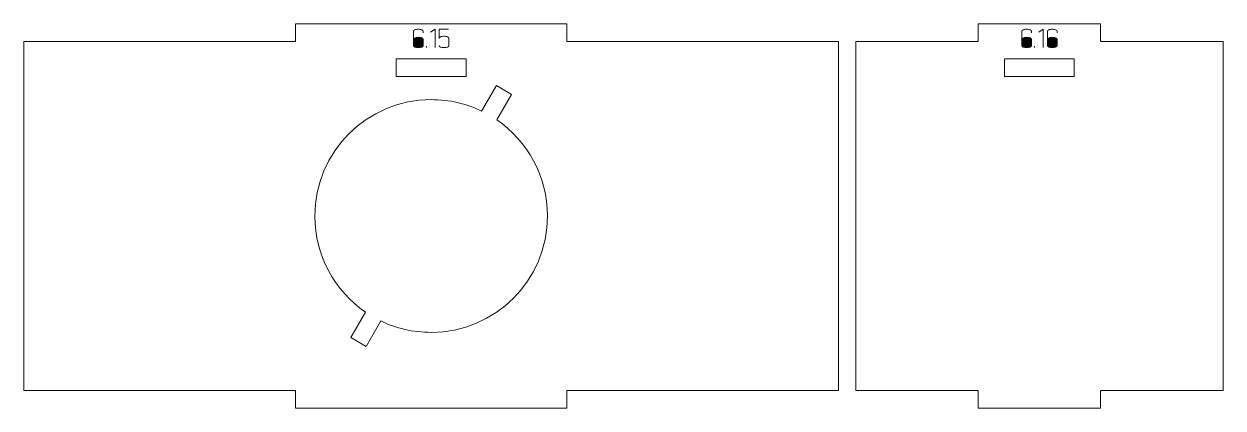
# Model space of a CAD drawing. Header units: centimetres. Extents: x -191 to 212, y -234 to 239.
# Drawn here: x 146.41 to 167.02, y -18.46 to -11.86 of the extents above; entities that cross this region are included whole.
import ezdxf

# ---------------------------------------------------------------- set-up
doc = ezdxf.new("R2010")
doc.units = ezdxf.units.CM
doc.header["$MEASUREMENT"] = 0
doc.layers.add('Capa 1', color=7, linetype='Continuous')

msp = doc.modelspace()

# ---------------------------------------------------------------- hatches: boundary and pattern name
at = {"layer": 'Capa 1', "true_color": 0x3e4095}
h = msp.add_hatch(color=175, dxfattribs=at)
edge = h.paths.add_edge_path()
edge.add_spline(control_points=[(153.18764, -12.26262), (153.1641, -12.26262), (153.14445, -12.25918), (153.12871, -12.2523), (153.11296, -12.24542), (153.10509, -12.23709), (153.10509, -12.22731), (153.10509, -12.22731), (153.10509, -12.12045), (153.10509, -12.12045), (153.10509, -12.12045), (153.10509, -11.98149), (153.10509, -11.98149), (153.10509, -11.97171), (153.11296, -11.96338), (153.12871, -11.9565), (153.14445, -11.94962), (153.1641, -11.94618), (153.18764, -11.94618), (153.21118, -11.94618), (153.23083, -11.94962), (153.24657, -11.9565), (153.26232, -11.96338), (153.27019, -11.97171), (153.27019, -11.98149), (153.27019, -11.98149), (153.27019, -12.00717), (153.27019, -12.00717), (153.27019, -12.00717), (153.27019, -11.98149), (153.27019, -11.98149), (153.27019, -11.97171), (153.26232, -11.96338), (153.24657, -11.9565), (153.23083, -11.94962), (153.21118, -11.94618), (153.18764, -11.94618), (153.1641, -11.94618), (153.14445, -11.94962), (153.12871, -11.9565), (153.11296, -11.96338), (153.10509, -11.97171), (153.10509, -11.98149), (153.10509, -11.98149), (153.10509, -12.12045), (153.10509, -12.12045), (153.10509, -12.11128), (153.11464, -12.1031), (153.13375, -12.09592), (153.15286, -12.08873), (153.17082, -12.08514), (153.18764, -12.08514), (153.21118, -12.08514), (153.23083, -12.08858), (153.24657, -12.09546), (153.26232, -12.10234), (153.27019, -12.11067), (153.27019, -12.12045), (153.27019, -12.12045), (153.27019, -12.22731), (153.27019, -12.22731), (153.27019, -12.23709), (153.26232, -12.24542), (153.24657, -12.2523), (153.23083, -12.25918), (153.21118, -12.26262), (153.18764, -12.26262)], knot_values=[0, 0, 0, 0, 0.04545455, 0.04545455, 0.04545455, 0.09090909, 0.09090909, 0.09090909, 0.13636364, 0.13636364, 0.13636364, 0.18181818, 0.18181818, 0.18181818, 0.22727273, 0.22727273, 0.22727273, 0.27272727, 0.27272727, 0.27272727, 0.31818182, 0.31818182, 0.31818182, 0.36363636, 0.36363636, 0.36363636, 0.40909091, 0.40909091, 0.40909091, 0.45454545, 0.45454545, 0.45454545, 0.5, 0.5, 0.5, 0.54545455, 0.54545455, 0.54545455, 0.59090909, 0.59090909, 0.59090909, 0.63636364, 0.63636364, 0.63636364, 0.68181818, 0.68181818, 0.68181818, 0.72727273, 0.72727273, 0.72727273, 0.77272727, 0.77272727, 0.77272727, 0.81818182, 0.81818182, 0.81818182, 0.86363636, 0.86363636, 0.86363636, 0.90909091, 0.90909091, 0.90909091, 0.95454545, 0.95454545, 0.95454545, 1, 1, 1, 1], degree=3, periodic=1)
h = msp.add_hatch(color=175, dxfattribs=at)
edge = h.paths.add_edge_path()
edge.add_spline(control_points=[(153.47473, -11.94572), (153.47473, -11.94572), (153.3986, -11.99846), (153.3986, -11.99846), (153.3986, -11.99846), (153.47473, -11.94572), (153.47473, -11.94572), (153.47473, -11.94572), (153.47473, -12.26262), (153.47473, -12.26262), (153.47473, -12.26262), (153.47473, -11.94572), (153.47473, -11.94572)], knot_values=[0, 0, 0, 0, 0.25, 0.25, 0.25, 0.5, 0.5, 0.5, 0.75, 0.75, 0.75, 1, 1, 1, 1], degree=3, periodic=1)
h = msp.add_hatch(color=175, dxfattribs=at)
edge = h.paths.add_edge_path()
edge.add_spline(control_points=[(153.62791, -12.26262), (153.60437, -12.26262), (153.58472, -12.25918), (153.56898, -12.2523), (153.55323, -12.24542), (153.54536, -12.23709), (153.54536, -12.22731), (153.54536, -12.23709), (153.55323, -12.24542), (153.56898, -12.2523), (153.58472, -12.25918), (153.60437, -12.26262), (153.62791, -12.26262), (153.65145, -12.26262), (153.6711, -12.25918), (153.68684, -12.2523), (153.70259, -12.24542), (153.71046, -12.23709), (153.71046, -12.22731), (153.71046, -12.22731), (153.71046, -12.10165), (153.71046, -12.10165), (153.71046, -12.09186), (153.70259, -12.08353), (153.68684, -12.07665), (153.6711, -12.06977), (153.65145, -12.06633), (153.62791, -12.06633), (153.60651, -12.06817), (153.59, -12.07062), (153.57838, -12.07367), (153.56676, -12.07673), (153.55576, -12.08606), (153.54536, -12.10165), (153.54536, -12.10165), (153.54536, -11.94618), (153.54536, -11.94618), (153.54536, -11.94618), (153.70496, -11.94618), (153.70496, -11.94618), (153.70496, -11.94618), (153.54536, -11.94618), (153.54536, -11.94618), (153.54536, -11.94618), (153.54536, -12.10165), (153.54536, -12.10165), (153.55576, -12.08606), (153.56676, -12.07673), (153.57838, -12.07367), (153.59, -12.07062), (153.60651, -12.06817), (153.62791, -12.06633), (153.65145, -12.06633), (153.6711, -12.06977), (153.68684, -12.07665), (153.70259, -12.08353), (153.71046, -12.09186), (153.71046, -12.10165), (153.71046, -12.10165), (153.71046, -12.22731), (153.71046, -12.22731), (153.71046, -12.23709), (153.70259, -12.24542), (153.68684, -12.2523), (153.6711, -12.25918), (153.65145, -12.26262), (153.62791, -12.26262)], knot_values=[0, 0, 0, 0, 0.04545455, 0.04545455, 0.04545455, 0.09090909, 0.09090909, 0.09090909, 0.13636364, 0.13636364, 0.13636364, 0.18181818, 0.18181818, 0.18181818, 0.22727273, 0.22727273, 0.22727273, 0.27272727, 0.27272727, 0.27272727, 0.31818182, 0.31818182, 0.31818182, 0.36363636, 0.36363636, 0.36363636, 0.40909091, 0.40909091, 0.40909091, 0.45454545, 0.45454545, 0.45454545, 0.5, 0.5, 0.5, 0.54545455, 0.54545455, 0.54545455, 0.59090909, 0.59090909, 0.59090909, 0.63636364, 0.63636364, 0.63636364, 0.68181818, 0.68181818, 0.68181818, 0.72727273, 0.72727273, 0.72727273, 0.77272727, 0.77272727, 0.77272727, 0.81818182, 0.81818182, 0.81818182, 0.86363636, 0.86363636, 0.86363636, 0.90909091, 0.90909091, 0.90909091, 0.95454545, 0.95454545, 0.95454545, 1, 1, 1, 1], degree=3, periodic=1)
h = msp.add_hatch(color=175, dxfattribs=at)
edge = h.paths.add_edge_path()
edge.add_spline(control_points=[(163.64292, -12.26262), (163.61938, -12.26262), (163.59973, -12.25918), (163.58399, -12.2523), (163.56824, -12.24542), (163.56037, -12.23709), (163.56037, -12.22731), (163.56037, -12.22731), (163.56037, -12.12045), (163.56037, -12.12045), (163.56037, -12.12045), (163.56037, -11.98149), (163.56037, -11.98149), (163.56037, -11.97171), (163.56824, -11.96338), (163.58399, -11.9565), (163.59973, -11.94962), (163.61938, -11.94618), (163.64292, -11.94618), (163.66646, -11.94618), (163.68611, -11.94962), (163.70185, -11.9565), (163.7176, -11.96338), (163.72547, -11.97171), (163.72547, -11.98149), (163.72547, -11.98149), (163.72547, -12.00717), (163.72547, -12.00717), (163.72547, -12.00717), (163.72547, -11.98149), (163.72547, -11.98149), (163.72547, -11.97171), (163.7176, -11.96338), (163.70185, -11.9565), (163.68611, -11.94962), (163.66646, -11.94618), (163.64292, -11.94618), (163.61938, -11.94618), (163.59973, -11.94962), (163.58399, -11.9565), (163.56824, -11.96338), (163.56037, -11.97171), (163.56037, -11.98149), (163.56037, -11.98149), (163.56037, -12.12045), (163.56037, -12.12045), (163.56037, -12.11128), (163.56992, -12.1031), (163.58903, -12.09592), (163.60814, -12.08873), (163.6261, -12.08514), (163.64292, -12.08514), (163.66646, -12.08514), (163.68611, -12.08858), (163.70185, -12.09546), (163.7176, -12.10234), (163.72547, -12.11067), (163.72547, -12.12045), (163.72547, -12.12045), (163.72547, -12.22731), (163.72547, -12.22731), (163.72547, -12.23709), (163.7176, -12.24542), (163.70185, -12.2523), (163.68611, -12.25918), (163.66646, -12.26262), (163.64292, -12.26262)], knot_values=[0, 0, 0, 0, 0.04545455, 0.04545455, 0.04545455, 0.09090909, 0.09090909, 0.09090909, 0.13636364, 0.13636364, 0.13636364, 0.18181818, 0.18181818, 0.18181818, 0.22727273, 0.22727273, 0.22727273, 0.27272727, 0.27272727, 0.27272727, 0.31818182, 0.31818182, 0.31818182, 0.36363636, 0.36363636, 0.36363636, 0.40909091, 0.40909091, 0.40909091, 0.45454545, 0.45454545, 0.45454545, 0.5, 0.5, 0.5, 0.54545455, 0.54545455, 0.54545455, 0.59090909, 0.59090909, 0.59090909, 0.63636364, 0.63636364, 0.63636364, 0.68181818, 0.68181818, 0.68181818, 0.72727273, 0.72727273, 0.72727273, 0.77272727, 0.77272727, 0.77272727, 0.81818182, 0.81818182, 0.81818182, 0.86363636, 0.86363636, 0.86363636, 0.90909091, 0.90909091, 0.90909091, 0.95454545, 0.95454545, 0.95454545, 1, 1, 1, 1], degree=3, periodic=1)
h = msp.add_hatch(color=175, dxfattribs=at)
edge = h.paths.add_edge_path()
edge.add_spline(control_points=[(163.93001, -11.94572), (163.93001, -11.94572), (163.85388, -11.99846), (163.85388, -11.99846), (163.85388, -11.99846), (163.93001, -11.94572), (163.93001, -11.94572), (163.93001, -11.94572), (163.93001, -12.26262), (163.93001, -12.26262), (163.93001, -12.26262), (163.93001, -11.94572), (163.93001, -11.94572)], knot_values=[0, 0, 0, 0, 0.25, 0.25, 0.25, 0.5, 0.5, 0.5, 0.75, 0.75, 0.75, 1, 1, 1, 1], degree=3, periodic=1)
h = msp.add_hatch(color=175, dxfattribs=at)
edge = h.paths.add_edge_path()
edge.add_spline(control_points=[(164.08319, -12.26262), (164.05965, -12.26262), (164.04, -12.25918), (164.02426, -12.2523), (164.00851, -12.24542), (164.00064, -12.23709), (164.00064, -12.22731), (164.00064, -12.22731), (164.00064, -12.12045), (164.00064, -12.12045), (164.00064, -12.12045), (164.00064, -11.98149), (164.00064, -11.98149), (164.00064, -11.97171), (164.00851, -11.96338), (164.02426, -11.9565), (164.04, -11.94962), (164.05965, -11.94618), (164.08319, -11.94618), (164.10673, -11.94618), (164.12638, -11.94962), (164.14212, -11.9565), (164.15787, -11.96338), (164.16574, -11.97171), (164.16574, -11.98149), (164.16574, -11.98149), (164.16574, -12.00717), (164.16574, -12.00717), (164.16574, -12.00717), (164.16574, -11.98149), (164.16574, -11.98149), (164.16574, -11.97171), (164.15787, -11.96338), (164.14212, -11.9565), (164.12638, -11.94962), (164.10673, -11.94618), (164.08319, -11.94618), (164.05965, -11.94618), (164.04, -11.94962), (164.02426, -11.9565), (164.00851, -11.96338), (164.00064, -11.97171), (164.00064, -11.98149), (164.00064, -11.98149), (164.00064, -12.12045), (164.00064, -12.12045), (164.00064, -12.11128), (164.01019, -12.1031), (164.0293, -12.09592), (164.04841, -12.08873), (164.06637, -12.08514), (164.08319, -12.08514), (164.10673, -12.08514), (164.12638, -12.08858), (164.14212, -12.09546), (164.15787, -12.10234), (164.16574, -12.11067), (164.16574, -12.12045), (164.16574, -12.12045), (164.16574, -12.22731), (164.16574, -12.22731), (164.16574, -12.23709), (164.15787, -12.24542), (164.14212, -12.2523), (164.12638, -12.25918), (164.10673, -12.26262), (164.08319, -12.26262)], knot_values=[0, 0, 0, 0, 0.04545455, 0.04545455, 0.04545455, 0.09090909, 0.09090909, 0.09090909, 0.13636364, 0.13636364, 0.13636364, 0.18181818, 0.18181818, 0.18181818, 0.22727273, 0.22727273, 0.22727273, 0.27272727, 0.27272727, 0.27272727, 0.31818182, 0.31818182, 0.31818182, 0.36363636, 0.36363636, 0.36363636, 0.40909091, 0.40909091, 0.40909091, 0.45454545, 0.45454545, 0.45454545, 0.5, 0.5, 0.5, 0.54545455, 0.54545455, 0.54545455, 0.59090909, 0.59090909, 0.59090909, 0.63636364, 0.63636364, 0.63636364, 0.68181818, 0.68181818, 0.68181818, 0.72727273, 0.72727273, 0.72727273, 0.77272727, 0.77272727, 0.77272727, 0.81818182, 0.81818182, 0.81818182, 0.86363636, 0.86363636, 0.86363636, 0.90909091, 0.90909091, 0.90909091, 0.95454545, 0.95454545, 0.95454545, 1, 1, 1, 1], degree=3, periodic=1)
h = msp.add_hatch(color=175, dxfattribs=at)
edge = h.paths.add_edge_path()
edge.add_spline(control_points=[(153.10509, -12.22731), (153.10509, -12.23709), (153.11296, -12.24542), (153.12871, -12.2523), (153.14445, -12.25918), (153.1641, -12.26262), (153.18764, -12.26262), (153.21118, -12.26262), (153.23083, -12.25918), (153.24657, -12.2523), (153.26232, -12.24542), (153.27019, -12.23709), (153.27019, -12.22731), (153.27019, -12.22731), (153.27019, -12.12045), (153.27019, -12.12045), (153.27019, -12.11067), (153.26232, -12.10234), (153.24657, -12.09546), (153.23083, -12.08858), (153.21118, -12.08514), (153.18764, -12.08514), (153.17082, -12.08514), (153.15286, -12.08873), (153.13375, -12.09592), (153.11464, -12.1031), (153.10509, -12.11128), (153.10509, -12.12045), (153.10509, -12.12045), (153.10509, -12.22731), (153.10509, -12.22731)], knot_values=[0, 0, 0, 0, 0.1, 0.1, 0.1, 0.2, 0.2, 0.2, 0.3, 0.3, 0.3, 0.4, 0.4, 0.4, 0.5, 0.5, 0.5, 0.6, 0.6, 0.6, 0.7, 0.7, 0.7, 0.8, 0.8, 0.8, 0.9, 0.9, 0.9, 1, 1, 1, 1], degree=3, periodic=1)
h = msp.add_hatch(color=175, dxfattribs=at)
edge = h.paths.add_edge_path()
edge.add_spline(control_points=[(163.56037, -12.22731), (163.56037, -12.23709), (163.56824, -12.24542), (163.58399, -12.2523), (163.59973, -12.25918), (163.61938, -12.26262), (163.64292, -12.26262), (163.66646, -12.26262), (163.68611, -12.25918), (163.70185, -12.2523), (163.7176, -12.24542), (163.72547, -12.23709), (163.72547, -12.22731), (163.72547, -12.22731), (163.72547, -12.12045), (163.72547, -12.12045), (163.72547, -12.11067), (163.7176, -12.10234), (163.70185, -12.09546), (163.68611, -12.08858), (163.66646, -12.08514), (163.64292, -12.08514), (163.6261, -12.08514), (163.60814, -12.08873), (163.58903, -12.09592), (163.56992, -12.1031), (163.56037, -12.11128), (163.56037, -12.12045), (163.56037, -12.12045), (163.56037, -12.22731), (163.56037, -12.22731)], knot_values=[0, 0, 0, 0, 0.1, 0.1, 0.1, 0.2, 0.2, 0.2, 0.3, 0.3, 0.3, 0.4, 0.4, 0.4, 0.5, 0.5, 0.5, 0.6, 0.6, 0.6, 0.7, 0.7, 0.7, 0.8, 0.8, 0.8, 0.9, 0.9, 0.9, 1, 1, 1, 1], degree=3, periodic=1)
h = msp.add_hatch(color=175, dxfattribs=at)
edge = h.paths.add_edge_path()
edge.add_spline(control_points=[(164.00064, -12.22731), (164.00064, -12.23709), (164.00851, -12.24542), (164.02426, -12.2523), (164.04, -12.25918), (164.05965, -12.26262), (164.08319, -12.26262), (164.10673, -12.26262), (164.12638, -12.25918), (164.14212, -12.2523), (164.15787, -12.24542), (164.16574, -12.23709), (164.16574, -12.22731), (164.16574, -12.22731), (164.16574, -12.12045), (164.16574, -12.12045), (164.16574, -12.11067), (164.15787, -12.10234), (164.14212, -12.09546), (164.12638, -12.08858), (164.10673, -12.08514), (164.08319, -12.08514), (164.06637, -12.08514), (164.04841, -12.08873), (164.0293, -12.09592), (164.01019, -12.1031), (164.00064, -12.11128), (164.00064, -12.12045), (164.00064, -12.12045), (164.00064, -12.22731), (164.00064, -12.22731)], knot_values=[0, 0, 0, 0, 0.1, 0.1, 0.1, 0.2, 0.2, 0.2, 0.3, 0.3, 0.3, 0.4, 0.4, 0.4, 0.5, 0.5, 0.5, 0.6, 0.6, 0.6, 0.7, 0.7, 0.7, 0.8, 0.8, 0.8, 0.9, 0.9, 0.9, 1, 1, 1, 1], degree=3, periodic=1)
h = msp.add_hatch(color=175, dxfattribs=at)
edge = h.paths.add_edge_path()
edge.add_spline(control_points=[(153.32522, -12.26262), (153.32522, -12.26262), (153.32522, -12.24015), (153.32522, -12.24015), (153.32522, -12.24015), (153.32522, -12.26262), (153.32522, -12.26262)], knot_values=[0, 0, 0, 0, 0.5, 0.5, 0.5, 1, 1, 1, 1], degree=3, periodic=1)
h = msp.add_hatch(color=175, dxfattribs=at)
edge = h.paths.add_edge_path()
edge.add_spline(control_points=[(163.7805, -12.26262), (163.7805, -12.26262), (163.7805, -12.24015), (163.7805, -12.24015), (163.7805, -12.24015), (163.7805, -12.26262), (163.7805, -12.26262)], knot_values=[0, 0, 0, 0, 0.5, 0.5, 0.5, 1, 1, 1, 1], degree=3, periodic=1)

# ---------------------------------------------------------------- linework, layer by layer
at = {"layer": 'Capa 1', "color": 240, "lineweight": 20}
for points, knots in [([(146.40842, -12.15622), (146.40842, -12.15622), (146.40842, -18.15622), (146.40842, -18.15622), (146.40842, -18.15622), (151.07465, -18.15622), (151.07465, -18.15622), (151.07465, -18.15622), (151.07465, -18.45622), (151.07465, -18.45622), (151.07465, -18.45622), (155.74089, -18.45622), (155.74089, -18.45622), (155.74089, -18.45622), (155.74089, -18.15622), (155.74089, -18.15622), (155.74089, -18.15622), (160.40713, -18.15622), (160.40713, -18.15622), (160.40713, -18.15622), (160.40713, -12.15622), (160.40713, -12.15622), (160.40713, -12.15622), (155.74089, -12.15622), (155.74089, -12.15622), (155.74089, -12.15622), (155.74089, -11.85622), (155.74089, -11.85622), (155.74089, -11.85622), (151.07465, -11.85622), (151.07465, -11.85622), (151.07465, -11.85622), (151.07465, -12.15622), (151.07465, -12.15622), (151.07465, -12.15622), (146.40842, -12.15622), (146.40842, -12.15622)], [0, 0, 0, 0, 0.08333333, 0.08333333, 0.08333333, 0.16666667, 0.16666667, 0.16666667, 0.25, 0.25, 0.25, 0.33333333, 0.33333333, 0.33333333, 0.41666667, 0.41666667, 0.41666667, 0.5, 0.5, 0.5, 0.58333333, 0.58333333, 0.58333333, 0.66666667, 0.66666667, 0.66666667, 0.75, 0.75, 0.75, 0.83333333, 0.83333333, 0.83333333, 0.91666667, 0.91666667, 0.91666667, 1, 1, 1, 1]), ([(160.70713, -12.15622), (160.70713, -12.15622), (160.70713, -18.15622), (160.70713, -18.15622), (160.70713, -18.15622), (162.81108, -18.15622), (162.81108, -18.15622), (162.81108, -18.15622), (162.81108, -18.45622), (162.81108, -18.45622), (162.81108, -18.45622), (164.91502, -18.45622), (164.91502, -18.45622), (164.91502, -18.45622), (164.91502, -18.15622), (164.91502, -18.15622), (164.91502, -18.15622), (167.01897, -18.15622), (167.01897, -18.15622), (167.01897, -18.15622), (167.01897, -12.15622), (167.01897, -12.15622), (167.01897, -12.15622), (164.91502, -12.15622), (164.91502, -12.15622), (164.91502, -12.15622), (164.91502, -11.85622), (164.91502, -11.85622), (164.91502, -11.85622), (162.81108, -11.85622), (162.81108, -11.85622), (162.81108, -11.85622), (162.81108, -12.15622), (162.81108, -12.15622), (162.81108, -12.15622), (160.70713, -12.15622), (160.70713, -12.15622)], [0, 0, 0, 0, 0.08333333, 0.08333333, 0.08333333, 0.16666667, 0.16666667, 0.16666667, 0.25, 0.25, 0.25, 0.33333333, 0.33333333, 0.33333333, 0.41666667, 0.41666667, 0.41666667, 0.5, 0.5, 0.5, 0.58333333, 0.58333333, 0.58333333, 0.66666667, 0.66666667, 0.66666667, 0.75, 0.75, 0.75, 0.83333333, 0.83333333, 0.83333333, 0.91666667, 0.91666667, 0.91666667, 1, 1, 1, 1]), ([(152.80777, -12.75596), (152.80777, -12.75596), (154.00777, -12.75596), (154.00777, -12.75596), (154.00777, -12.75596), (154.00777, -12.45596), (154.00777, -12.45596), (154.00777, -12.45596), (152.80777, -12.45596), (152.80777, -12.45596), (152.80777, -12.45596), (152.80777, -12.75596), (152.80777, -12.75596)], [0, 0, 0, 0, 0.25, 0.25, 0.25, 0.5, 0.5, 0.5, 0.75, 0.75, 0.75, 1, 1, 1, 1]), ([(163.26305, -12.75596), (163.26305, -12.75596), (164.46305, -12.75596), (164.46305, -12.75596), (164.46305, -12.75596), (164.46305, -12.45596), (164.46305, -12.45596), (164.46305, -12.45596), (163.26305, -12.45596), (163.26305, -12.45596), (163.26305, -12.45596), (163.26305, -12.75596), (163.26305, -12.75596)], [0, 0, 0, 0, 0.25, 0.25, 0.25, 0.5, 0.5, 0.5, 0.75, 0.75, 0.75, 1, 1, 1, 1]), ([(153.40777, -13.15622), (153.7186, -13.15622), (154.01286, -13.22713), (154.27528, -13.35365), (154.27528, -13.35365), (154.52787, -12.91616), (154.52787, -12.91616), (154.52787, -12.91616), (154.78767, -13.06616), (154.78767, -13.06616), (154.78767, -13.06616), (154.5349, -13.50397), (154.5349, -13.50397), (155.06186, -13.86415), (155.40777, -14.46975), (155.40777, -15.15622), (155.40777, -16.26079), (154.51234, -17.15622), (153.40777, -17.15622), (153.09694, -17.15622), (152.80266, -17.08533), (152.54026, -16.95879), (152.54026, -16.95879), (152.28767, -17.39628), (152.28767, -17.39628), (152.28767, -17.39628), (152.02787, -17.24628), (152.02787, -17.24628), (152.02787, -17.24628), (152.28064, -16.80847), (152.28064, -16.80847), (151.75368, -16.44829), (151.40777, -15.84269), (151.40777, -15.15622), (151.40777, -14.05165), (152.3032, -13.15622), (153.40777, -13.15622)], [0, 0, 0, 0, 0.08333333, 0.08333333, 0.08333333, 0.16666667, 0.16666667, 0.16666667, 0.25, 0.25, 0.25, 0.33333333, 0.33333333, 0.33333333, 0.41666667, 0.41666667, 0.41666667, 0.5, 0.5, 0.5, 0.58333333, 0.58333333, 0.58333333, 0.66666667, 0.66666667, 0.66666667, 0.75, 0.75, 0.75, 0.83333333, 0.83333333, 0.83333333, 0.91666667, 0.91666667, 0.91666667, 1, 1, 1, 1])]:
    msp.add_open_spline(points, degree=3, knots=knots, dxfattribs=at)
at = {"layer": 'Capa 1', "color": 114, "lineweight": 9}
for points, knots in [([(153.18764, -12.26262), (153.1641, -12.26262), (153.14445, -12.25918), (153.12871, -12.2523), (153.11296, -12.24542), (153.10509, -12.23709), (153.10509, -12.22731), (153.10509, -12.22731), (153.10509, -12.12045), (153.10509, -12.12045), (153.10509, -12.12045), (153.10509, -11.98149), (153.10509, -11.98149), (153.10509, -11.97171), (153.11296, -11.96338), (153.12871, -11.9565), (153.14445, -11.94962), (153.1641, -11.94618), (153.18764, -11.94618), (153.21118, -11.94618), (153.23083, -11.94962), (153.24657, -11.9565), (153.26232, -11.96338), (153.27019, -11.97171), (153.27019, -11.98149), (153.27019, -11.98149), (153.27019, -12.00717), (153.27019, -12.00717), (153.27019, -12.00717), (153.27019, -11.98149), (153.27019, -11.98149), (153.27019, -11.97171), (153.26232, -11.96338), (153.24657, -11.9565), (153.23083, -11.94962), (153.21118, -11.94618), (153.18764, -11.94618), (153.1641, -11.94618), (153.14445, -11.94962), (153.12871, -11.9565), (153.11296, -11.96338), (153.10509, -11.97171), (153.10509, -11.98149), (153.10509, -11.98149), (153.10509, -12.12045), (153.10509, -12.12045), (153.10509, -12.11128), (153.11464, -12.1031), (153.13375, -12.09592), (153.15286, -12.08873), (153.17082, -12.08514), (153.18764, -12.08514), (153.21118, -12.08514), (153.23083, -12.08858), (153.24657, -12.09546), (153.26232, -12.10234), (153.27019, -12.11067), (153.27019, -12.12045), (153.27019, -12.12045), (153.27019, -12.22731), (153.27019, -12.22731), (153.27019, -12.23709), (153.26232, -12.24542), (153.24657, -12.2523), (153.23083, -12.25918), (153.21118, -12.26262), (153.18764, -12.26262)], [0, 0, 0, 0, 0.04545455, 0.04545455, 0.04545455, 0.09090909, 0.09090909, 0.09090909, 0.13636364, 0.13636364, 0.13636364, 0.18181818, 0.18181818, 0.18181818, 0.22727273, 0.22727273, 0.22727273, 0.27272727, 0.27272727, 0.27272727, 0.31818182, 0.31818182, 0.31818182, 0.36363636, 0.36363636, 0.36363636, 0.40909091, 0.40909091, 0.40909091, 0.45454545, 0.45454545, 0.45454545, 0.5, 0.5, 0.5, 0.54545455, 0.54545455, 0.54545455, 0.59090909, 0.59090909, 0.59090909, 0.63636364, 0.63636364, 0.63636364, 0.68181818, 0.68181818, 0.68181818, 0.72727273, 0.72727273, 0.72727273, 0.77272727, 0.77272727, 0.77272727, 0.81818182, 0.81818182, 0.81818182, 0.86363636, 0.86363636, 0.86363636, 0.90909091, 0.90909091, 0.90909091, 0.95454545, 0.95454545, 0.95454545, 1, 1, 1, 1]), ([(153.47473, -11.94572), (153.47473, -11.94572), (153.3986, -11.99846), (153.3986, -11.99846), (153.3986, -11.99846), (153.47473, -11.94572), (153.47473, -11.94572), (153.47473, -11.94572), (153.47473, -12.26262), (153.47473, -12.26262), (153.47473, -12.26262), (153.47473, -11.94572), (153.47473, -11.94572)], [0, 0, 0, 0, 0.25, 0.25, 0.25, 0.5, 0.5, 0.5, 0.75, 0.75, 0.75, 1, 1, 1, 1]), ([(153.62791, -12.26262), (153.60437, -12.26262), (153.58472, -12.25918), (153.56898, -12.2523), (153.55323, -12.24542), (153.54536, -12.23709), (153.54536, -12.22731), (153.54536, -12.23709), (153.55323, -12.24542), (153.56898, -12.2523), (153.58472, -12.25918), (153.60437, -12.26262), (153.62791, -12.26262), (153.65145, -12.26262), (153.6711, -12.25918), (153.68684, -12.2523), (153.70259, -12.24542), (153.71046, -12.23709), (153.71046, -12.22731), (153.71046, -12.22731), (153.71046, -12.10165), (153.71046, -12.10165), (153.71046, -12.09186), (153.70259, -12.08353), (153.68684, -12.07665), (153.6711, -12.06977), (153.65145, -12.06633), (153.62791, -12.06633), (153.60651, -12.06817), (153.59, -12.07062), (153.57838, -12.07367), (153.56676, -12.07673), (153.55576, -12.08606), (153.54536, -12.10165), (153.54536, -12.10165), (153.54536, -11.94618), (153.54536, -11.94618), (153.54536, -11.94618), (153.70496, -11.94618), (153.70496, -11.94618), (153.70496, -11.94618), (153.54536, -11.94618), (153.54536, -11.94618), (153.54536, -11.94618), (153.54536, -12.10165), (153.54536, -12.10165), (153.55576, -12.08606), (153.56676, -12.07673), (153.57838, -12.07367), (153.59, -12.07062), (153.60651, -12.06817), (153.62791, -12.06633), (153.65145, -12.06633), (153.6711, -12.06977), (153.68684, -12.07665), (153.70259, -12.08353), (153.71046, -12.09186), (153.71046, -12.10165), (153.71046, -12.10165), (153.71046, -12.22731), (153.71046, -12.22731), (153.71046, -12.23709), (153.70259, -12.24542), (153.68684, -12.2523), (153.6711, -12.25918), (153.65145, -12.26262), (153.62791, -12.26262)], [0, 0, 0, 0, 0.04545455, 0.04545455, 0.04545455, 0.09090909, 0.09090909, 0.09090909, 0.13636364, 0.13636364, 0.13636364, 0.18181818, 0.18181818, 0.18181818, 0.22727273, 0.22727273, 0.22727273, 0.27272727, 0.27272727, 0.27272727, 0.31818182, 0.31818182, 0.31818182, 0.36363636, 0.36363636, 0.36363636, 0.40909091, 0.40909091, 0.40909091, 0.45454545, 0.45454545, 0.45454545, 0.5, 0.5, 0.5, 0.54545455, 0.54545455, 0.54545455, 0.59090909, 0.59090909, 0.59090909, 0.63636364, 0.63636364, 0.63636364, 0.68181818, 0.68181818, 0.68181818, 0.72727273, 0.72727273, 0.72727273, 0.77272727, 0.77272727, 0.77272727, 0.81818182, 0.81818182, 0.81818182, 0.86363636, 0.86363636, 0.86363636, 0.90909091, 0.90909091, 0.90909091, 0.95454545, 0.95454545, 0.95454545, 1, 1, 1, 1]), ([(163.64292, -12.26262), (163.61938, -12.26262), (163.59973, -12.25918), (163.58399, -12.2523), (163.56824, -12.24542), (163.56037, -12.23709), (163.56037, -12.22731), (163.56037, -12.22731), (163.56037, -12.12045), (163.56037, -12.12045), (163.56037, -12.12045), (163.56037, -11.98149), (163.56037, -11.98149), (163.56037, -11.97171), (163.56824, -11.96338), (163.58399, -11.9565), (163.59973, -11.94962), (163.61938, -11.94618), (163.64292, -11.94618), (163.66646, -11.94618), (163.68611, -11.94962), (163.70185, -11.9565), (163.7176, -11.96338), (163.72547, -11.97171), (163.72547, -11.98149), (163.72547, -11.98149), (163.72547, -12.00717), (163.72547, -12.00717), (163.72547, -12.00717), (163.72547, -11.98149), (163.72547, -11.98149), (163.72547, -11.97171), (163.7176, -11.96338), (163.70185, -11.9565), (163.68611, -11.94962), (163.66646, -11.94618), (163.64292, -11.94618), (163.61938, -11.94618), (163.59973, -11.94962), (163.58399, -11.9565), (163.56824, -11.96338), (163.56037, -11.97171), (163.56037, -11.98149), (163.56037, -11.98149), (163.56037, -12.12045), (163.56037, -12.12045), (163.56037, -12.11128), (163.56992, -12.1031), (163.58903, -12.09592), (163.60814, -12.08873), (163.6261, -12.08514), (163.64292, -12.08514), (163.66646, -12.08514), (163.68611, -12.08858), (163.70185, -12.09546), (163.7176, -12.10234), (163.72547, -12.11067), (163.72547, -12.12045), (163.72547, -12.12045), (163.72547, -12.22731), (163.72547, -12.22731), (163.72547, -12.23709), (163.7176, -12.24542), (163.70185, -12.2523), (163.68611, -12.25918), (163.66646, -12.26262), (163.64292, -12.26262)], [0, 0, 0, 0, 0.04545455, 0.04545455, 0.04545455, 0.09090909, 0.09090909, 0.09090909, 0.13636364, 0.13636364, 0.13636364, 0.18181818, 0.18181818, 0.18181818, 0.22727273, 0.22727273, 0.22727273, 0.27272727, 0.27272727, 0.27272727, 0.31818182, 0.31818182, 0.31818182, 0.36363636, 0.36363636, 0.36363636, 0.40909091, 0.40909091, 0.40909091, 0.45454545, 0.45454545, 0.45454545, 0.5, 0.5, 0.5, 0.54545455, 0.54545455, 0.54545455, 0.59090909, 0.59090909, 0.59090909, 0.63636364, 0.63636364, 0.63636364, 0.68181818, 0.68181818, 0.68181818, 0.72727273, 0.72727273, 0.72727273, 0.77272727, 0.77272727, 0.77272727, 0.81818182, 0.81818182, 0.81818182, 0.86363636, 0.86363636, 0.86363636, 0.90909091, 0.90909091, 0.90909091, 0.95454545, 0.95454545, 0.95454545, 1, 1, 1, 1]), ([(163.93001, -11.94572), (163.93001, -11.94572), (163.85388, -11.99846), (163.85388, -11.99846), (163.85388, -11.99846), (163.93001, -11.94572), (163.93001, -11.94572), (163.93001, -11.94572), (163.93001, -12.26262), (163.93001, -12.26262), (163.93001, -12.26262), (163.93001, -11.94572), (163.93001, -11.94572)], [0, 0, 0, 0, 0.25, 0.25, 0.25, 0.5, 0.5, 0.5, 0.75, 0.75, 0.75, 1, 1, 1, 1]), ([(164.08319, -12.26262), (164.05965, -12.26262), (164.04, -12.25918), (164.02426, -12.2523), (164.00851, -12.24542), (164.00064, -12.23709), (164.00064, -12.22731), (164.00064, -12.22731), (164.00064, -12.12045), (164.00064, -12.12045), (164.00064, -12.12045), (164.00064, -11.98149), (164.00064, -11.98149), (164.00064, -11.97171), (164.00851, -11.96338), (164.02426, -11.9565), (164.04, -11.94962), (164.05965, -11.94618), (164.08319, -11.94618), (164.10673, -11.94618), (164.12638, -11.94962), (164.14212, -11.9565), (164.15787, -11.96338), (164.16574, -11.97171), (164.16574, -11.98149), (164.16574, -11.98149), (164.16574, -12.00717), (164.16574, -12.00717), (164.16574, -12.00717), (164.16574, -11.98149), (164.16574, -11.98149), (164.16574, -11.97171), (164.15787, -11.96338), (164.14212, -11.9565), (164.12638, -11.94962), (164.10673, -11.94618), (164.08319, -11.94618), (164.05965, -11.94618), (164.04, -11.94962), (164.02426, -11.9565), (164.00851, -11.96338), (164.00064, -11.97171), (164.00064, -11.98149), (164.00064, -11.98149), (164.00064, -12.12045), (164.00064, -12.12045), (164.00064, -12.11128), (164.01019, -12.1031), (164.0293, -12.09592), (164.04841, -12.08873), (164.06637, -12.08514), (164.08319, -12.08514), (164.10673, -12.08514), (164.12638, -12.08858), (164.14212, -12.09546), (164.15787, -12.10234), (164.16574, -12.11067), (164.16574, -12.12045), (164.16574, -12.12045), (164.16574, -12.22731), (164.16574, -12.22731), (164.16574, -12.23709), (164.15787, -12.24542), (164.14212, -12.2523), (164.12638, -12.25918), (164.10673, -12.26262), (164.08319, -12.26262)], [0, 0, 0, 0, 0.04545455, 0.04545455, 0.04545455, 0.09090909, 0.09090909, 0.09090909, 0.13636364, 0.13636364, 0.13636364, 0.18181818, 0.18181818, 0.18181818, 0.22727273, 0.22727273, 0.22727273, 0.27272727, 0.27272727, 0.27272727, 0.31818182, 0.31818182, 0.31818182, 0.36363636, 0.36363636, 0.36363636, 0.40909091, 0.40909091, 0.40909091, 0.45454545, 0.45454545, 0.45454545, 0.5, 0.5, 0.5, 0.54545455, 0.54545455, 0.54545455, 0.59090909, 0.59090909, 0.59090909, 0.63636364, 0.63636364, 0.63636364, 0.68181818, 0.68181818, 0.68181818, 0.72727273, 0.72727273, 0.72727273, 0.77272727, 0.77272727, 0.77272727, 0.81818182, 0.81818182, 0.81818182, 0.86363636, 0.86363636, 0.86363636, 0.90909091, 0.90909091, 0.90909091, 0.95454545, 0.95454545, 0.95454545, 1, 1, 1, 1]), ([(153.10509, -12.22731), (153.10509, -12.23709), (153.11296, -12.24542), (153.12871, -12.2523), (153.14445, -12.25918), (153.1641, -12.26262), (153.18764, -12.26262), (153.21118, -12.26262), (153.23083, -12.25918), (153.24657, -12.2523), (153.26232, -12.24542), (153.27019, -12.23709), (153.27019, -12.22731), (153.27019, -12.22731), (153.27019, -12.12045), (153.27019, -12.12045), (153.27019, -12.11067), (153.26232, -12.10234), (153.24657, -12.09546), (153.23083, -12.08858), (153.21118, -12.08514), (153.18764, -12.08514), (153.17082, -12.08514), (153.15286, -12.08873), (153.13375, -12.09592), (153.11464, -12.1031), (153.10509, -12.11128), (153.10509, -12.12045), (153.10509, -12.12045), (153.10509, -12.22731), (153.10509, -12.22731)], [0, 0, 0, 0, 0.1, 0.1, 0.1, 0.2, 0.2, 0.2, 0.3, 0.3, 0.3, 0.4, 0.4, 0.4, 0.5, 0.5, 0.5, 0.6, 0.6, 0.6, 0.7, 0.7, 0.7, 0.8, 0.8, 0.8, 0.9, 0.9, 0.9, 1, 1, 1, 1]), ([(163.56037, -12.22731), (163.56037, -12.23709), (163.56824, -12.24542), (163.58399, -12.2523), (163.59973, -12.25918), (163.61938, -12.26262), (163.64292, -12.26262), (163.66646, -12.26262), (163.68611, -12.25918), (163.70185, -12.2523), (163.7176, -12.24542), (163.72547, -12.23709), (163.72547, -12.22731), (163.72547, -12.22731), (163.72547, -12.12045), (163.72547, -12.12045), (163.72547, -12.11067), (163.7176, -12.10234), (163.70185, -12.09546), (163.68611, -12.08858), (163.66646, -12.08514), (163.64292, -12.08514), (163.6261, -12.08514), (163.60814, -12.08873), (163.58903, -12.09592), (163.56992, -12.1031), (163.56037, -12.11128), (163.56037, -12.12045), (163.56037, -12.12045), (163.56037, -12.22731), (163.56037, -12.22731)], [0, 0, 0, 0, 0.1, 0.1, 0.1, 0.2, 0.2, 0.2, 0.3, 0.3, 0.3, 0.4, 0.4, 0.4, 0.5, 0.5, 0.5, 0.6, 0.6, 0.6, 0.7, 0.7, 0.7, 0.8, 0.8, 0.8, 0.9, 0.9, 0.9, 1, 1, 1, 1]), ([(164.00064, -12.22731), (164.00064, -12.23709), (164.00851, -12.24542), (164.02426, -12.2523), (164.04, -12.25918), (164.05965, -12.26262), (164.08319, -12.26262), (164.10673, -12.26262), (164.12638, -12.25918), (164.14212, -12.2523), (164.15787, -12.24542), (164.16574, -12.23709), (164.16574, -12.22731), (164.16574, -12.22731), (164.16574, -12.12045), (164.16574, -12.12045), (164.16574, -12.11067), (164.15787, -12.10234), (164.14212, -12.09546), (164.12638, -12.08858), (164.10673, -12.08514), (164.08319, -12.08514), (164.06637, -12.08514), (164.04841, -12.08873), (164.0293, -12.09592), (164.01019, -12.1031), (164.00064, -12.11128), (164.00064, -12.12045), (164.00064, -12.12045), (164.00064, -12.22731), (164.00064, -12.22731)], [0, 0, 0, 0, 0.1, 0.1, 0.1, 0.2, 0.2, 0.2, 0.3, 0.3, 0.3, 0.4, 0.4, 0.4, 0.5, 0.5, 0.5, 0.6, 0.6, 0.6, 0.7, 0.7, 0.7, 0.8, 0.8, 0.8, 0.9, 0.9, 0.9, 1, 1, 1, 1]), ([(153.32522, -12.26262), (153.32522, -12.26262), (153.32522, -12.24015), (153.32522, -12.24015), (153.32522, -12.24015), (153.32522, -12.26262), (153.32522, -12.26262)], [0, 0, 0, 0, 0.5, 0.5, 0.5, 1, 1, 1, 1]), ([(163.7805, -12.26262), (163.7805, -12.26262), (163.7805, -12.24015), (163.7805, -12.24015), (163.7805, -12.24015), (163.7805, -12.26262), (163.7805, -12.26262)], [0, 0, 0, 0, 0.5, 0.5, 0.5, 1, 1, 1, 1])]:
    msp.add_open_spline(points, degree=3, knots=knots, dxfattribs=at)

doc.saveas('drawing.dxf')
